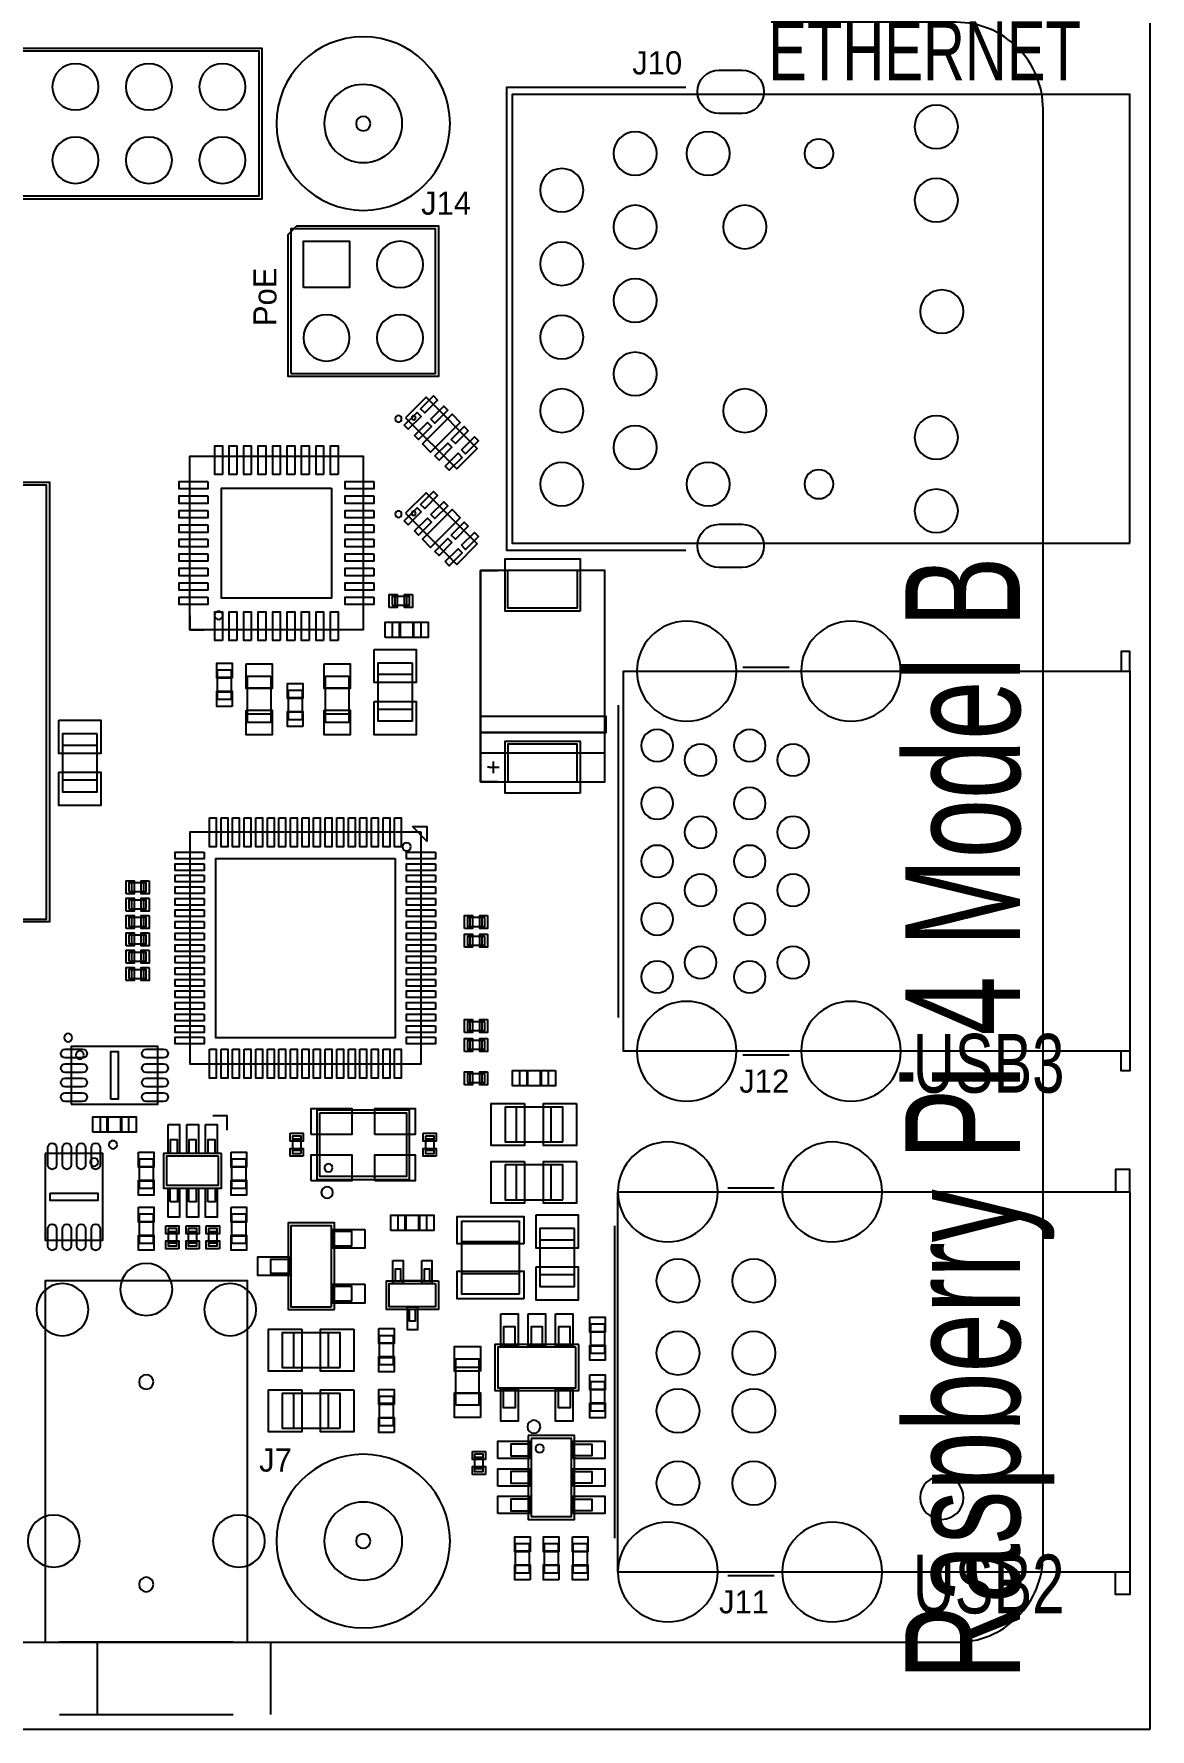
# Model space of a CAD drawing. Extents: x 0 to 180, y 0 to 220.
# Drawn here: x 141.4 to 180, y 0 to 58.6 of the extents above; entities that cross this region are included whole.
import ezdxf

# ---------------------------------------------------------------- set-up
doc = ezdxf.new("R2010")
doc.units = 0
doc.layers.add('PNPTOOLNIKO', color=7, linetype='CONTINUOUS')

msp = doc.modelspace()

# ---------------------------------------------------------------- linework, layer by layer
at = {"layer": 'PNPTOOLNIKO'}
for points in [[(180, 0), (180, 220), (0, 220), (0, 0)], [(150.73, 49.83), (150.73, 51.43), (152.33, 51.43), (152.33, 49.83)], [(154.782, 45.638), (155.228, 46.083), (155.369, 45.942), (154.924, 45.496)], [(155.136, 45.284), (155.581, 45.73), (155.723, 45.588), (155.277, 45.143)], [(154.217, 45.072), (154.662, 45.518), (154.804, 45.376), (154.358, 44.931)], [(154.57, 44.719), (155.016, 45.164), (155.157, 45.023), (154.712, 44.577)], [(154.846, 44.429), (155.871, 45.454), (156.154, 45.171), (155.129, 44.146)], [(155.843, 44.577), (156.288, 45.023), (156.43, 44.881), (155.984, 44.436)], [(156.196, 44.224), (156.642, 44.669), (156.783, 44.528), (156.338, 44.082)], [(147.93, 43.375), (147.67, 43.375), (147.67, 44.365), (147.93, 44.365)], [(148.43, 43.375), (148.17, 43.375), (148.17, 44.365), (148.43, 44.365)], [(148.93, 43.375), (148.67, 43.375), (148.67, 44.365), (148.93, 44.365)], [(149.43, 43.375), (149.17, 43.375), (149.17, 44.365), (149.43, 44.365)], [(149.93, 43.375), (149.67, 43.375), (149.67, 44.365), (149.93, 44.365)], [(150.43, 43.375), (150.17, 43.375), (150.17, 44.365), (150.43, 44.365)], [(150.93, 43.375), (150.67, 43.375), (150.67, 44.365), (150.93, 44.365)], [(151.43, 43.375), (151.17, 43.375), (151.17, 44.365), (151.43, 44.365)], [(151.93, 43.375), (151.67, 43.375), (151.67, 44.365), (151.93, 44.365)], [(155.277, 44.012), (155.723, 44.457), (155.864, 44.316), (155.419, 43.87)], [(155.631, 43.658), (156.076, 44.104), (156.218, 43.962), (155.772, 43.517)], [(147.425, 43.13), (147.425, 42.87), (146.435, 42.87), (146.435, 43.13)], [(151.7, 42.9), (151.7, 39.1), (147.9, 39.1), (147.9, 42.9)], [(153.165, 43.13), (153.165, 42.87), (152.175, 42.87), (152.175, 43.13)], [(154.782, 42.338), (155.228, 42.783), (155.369, 42.642), (154.924, 42.196)], [(147.425, 42.63), (147.425, 42.37), (146.435, 42.37), (146.435, 42.63)], [(153.165, 42.63), (153.165, 42.37), (152.175, 42.37), (152.175, 42.63)], [(154.217, 41.772), (154.662, 42.218), (154.804, 42.076), (154.358, 41.631)], [(155.136, 41.984), (155.581, 42.43), (155.723, 42.288), (155.277, 41.843)], [(147.425, 42.13), (147.425, 41.87), (146.435, 41.87), (146.435, 42.13)], [(147.425, 41.63), (147.425, 41.37), (146.435, 41.37), (146.435, 41.63)], [(153.165, 42.13), (153.165, 41.87), (152.175, 41.87), (152.175, 42.13)], [(153.165, 41.63), (153.165, 41.37), (152.175, 41.37), (152.175, 41.63)], [(154.57, 41.419), (155.016, 41.864), (155.157, 41.723), (154.712, 41.277)], [(154.846, 41.129), (155.871, 42.154), (156.154, 41.871), (155.129, 40.846)], [(155.843, 41.277), (156.288, 41.723), (156.43, 41.581), (155.984, 41.136)], [(147.425, 41.13), (147.425, 40.87), (146.435, 40.87), (146.435, 41.13)], [(153.165, 41.13), (153.165, 40.87), (152.175, 40.87), (152.175, 41.13)], [(155.277, 40.712), (155.723, 41.157), (155.864, 41.016), (155.419, 40.57)], [(156.196, 40.924), (156.642, 41.369), (156.783, 41.228), (156.338, 40.782)], [(147.425, 40.63), (147.425, 40.37), (146.435, 40.37), (146.435, 40.63)], [(153.165, 40.63), (153.165, 40.37), (152.175, 40.37), (152.175, 40.63)], [(155.631, 40.358), (156.076, 40.804), (156.218, 40.662), (155.772, 40.217)], [(160.3, 38.65), (157.7, 38.65), (157.7, 40.45), (160.3, 40.45)], [(147.425, 40.13), (147.425, 39.87), (146.435, 39.87), (146.435, 40.13)], [(153.165, 40.13), (153.165, 39.87), (152.175, 39.87), (152.175, 40.13)], [(147.425, 39.63), (147.425, 39.37), (146.435, 39.37), (146.435, 39.63)], [(153.165, 39.63), (153.165, 39.37), (152.175, 39.37), (152.175, 39.63)], [(147.425, 39.13), (147.425, 38.87), (146.435, 38.87), (146.435, 39.13)], [(153.165, 39.13), (153.165, 38.87), (152.175, 38.87), (152.175, 39.13)], [(153.7, 38.775), (153.7, 39.225), (153.975, 39.225), (153.975, 38.775)], [(154.5, 39.225), (154.5, 38.775), (154.225, 38.775), (154.225, 39.225)], [(147.93, 37.635), (147.67, 37.635), (147.67, 38.625), (147.93, 38.625)], [(148.43, 37.635), (148.17, 37.635), (148.17, 38.625), (148.43, 38.625)], [(148.93, 37.635), (148.67, 37.635), (148.67, 38.625), (148.93, 38.625)], [(149.43, 37.635), (149.17, 37.635), (149.17, 38.625), (149.43, 38.625)], [(149.93, 37.635), (149.67, 37.635), (149.67, 38.625), (149.93, 38.625)], [(150.43, 37.635), (150.17, 37.635), (150.17, 38.625), (150.43, 38.625)], [(150.93, 37.635), (150.67, 37.635), (150.67, 38.625), (150.93, 38.625)], [(151.43, 37.635), (151.17, 37.635), (151.17, 38.625), (151.43, 38.625)], [(151.93, 37.635), (151.67, 37.635), (151.67, 38.625), (151.93, 38.625)], [(153.555, 37.735), (153.555, 38.265), (154.075, 38.265), (154.075, 37.735)], [(154.525, 37.735), (154.525, 38.265), (155.045, 38.265), (155.045, 37.735)], [(153.175, 37.325), (154.625, 37.325), (154.625, 36.175), (153.175, 36.175)], [(148.265, 36.325), (147.735, 36.325), (147.735, 36.845), (148.265, 36.845)], [(148.75, 36.825), (149.65, 36.825), (149.65, 35.975), (148.75, 35.975)], [(151.45, 36.825), (152.35, 36.825), (152.35, 35.975), (151.45, 35.975)], [(148.265, 35.355), (147.735, 35.355), (147.735, 35.875), (148.265, 35.875)], [(150.715, 35.625), (150.185, 35.625), (150.185, 36.145), (150.715, 36.145)], [(148.75, 35.225), (149.65, 35.225), (149.65, 34.375), (148.75, 34.375)], [(150.715, 34.655), (150.185, 34.655), (150.185, 35.175), (150.715, 35.175)], [(151.45, 35.225), (152.35, 35.225), (152.35, 34.375), (151.45, 34.375)], [(153.175, 35.525), (154.625, 35.525), (154.625, 34.375), (153.175, 34.375)], [(142.275, 34.875), (143.725, 34.875), (143.725, 33.725), (142.275, 33.725)], [(156.85, 34.45), (161.2, 34.45), (161.2, 35), (156.85, 35)], [(156.85, 33.75), (161.15, 33.75), (161.15, 34.45), (156.85, 34.45)], [(160.3, 32.35), (157.7, 32.35), (157.7, 34.15), (160.3, 34.15)], [(142.275, 33.075), (143.725, 33.075), (143.725, 31.925), (142.275, 31.925)], [(147.485, 31.5), (147.715, 31.5), (147.715, 30.5), (147.485, 30.5)], [(147.885, 31.5), (148.115, 31.5), (148.115, 30.5), (147.885, 30.5)], [(148.285, 31.5), (148.515, 31.5), (148.515, 30.5), (148.285, 30.5)], [(148.685, 31.5), (148.915, 31.5), (148.915, 30.5), (148.685, 30.5)], [(149.085, 31.5), (149.315, 31.5), (149.315, 30.5), (149.085, 30.5)], [(149.485, 31.5), (149.715, 31.5), (149.715, 30.5), (149.485, 30.5)], [(149.885, 31.5), (150.115, 31.5), (150.115, 30.5), (149.885, 30.5)], [(150.285, 31.5), (150.515, 31.5), (150.515, 30.5), (150.285, 30.5)], [(150.685, 31.5), (150.915, 31.5), (150.915, 30.5), (150.685, 30.5)], [(151.085, 31.5), (151.315, 31.5), (151.315, 30.5), (151.085, 30.5)], [(151.485, 31.5), (151.715, 31.5), (151.715, 30.5), (151.485, 30.5)], [(151.885, 31.5), (152.115, 31.5), (152.115, 30.5), (151.885, 30.5)], [(152.285, 31.5), (152.515, 31.5), (152.515, 30.5), (152.285, 30.5)], [(152.685, 31.5), (152.915, 31.5), (152.915, 30.5), (152.685, 30.5)], [(153.085, 31.5), (153.315, 31.5), (153.315, 30.5), (153.085, 30.5)], [(153.485, 31.5), (153.715, 31.5), (153.715, 30.5), (153.485, 30.5)], [(153.885, 31.5), (154.115, 31.5), (154.115, 30.5), (153.885, 30.5)], [(147.3, 30.315), (147.3, 30.085), (146.3, 30.085), (146.3, 30.315)], [(147.3, 29.915), (147.3, 29.685), (146.3, 29.685), (146.3, 29.915)], [(153.9, 30.1), (153.9, 23.9), (147.7, 23.9), (147.7, 30.1)], [(155.3, 30.315), (155.3, 30.085), (154.3, 30.085), (154.3, 30.315)], [(155.3, 29.915), (155.3, 29.685), (154.3, 29.685), (154.3, 29.915)], [(144.6, 28.875), (144.6, 29.325), (144.875, 29.325), (144.875, 28.875)], [(145.4, 29.325), (145.4, 28.875), (145.125, 28.875), (145.125, 29.325)], [(147.3, 29.515), (147.3, 29.285), (146.3, 29.285), (146.3, 29.515)], [(155.3, 29.515), (155.3, 29.285), (154.3, 29.285), (154.3, 29.515)], [(144.6, 28.275), (144.6, 28.725), (144.875, 28.725), (144.875, 28.275)], [(145.4, 28.725), (145.4, 28.275), (145.125, 28.275), (145.125, 28.725)], [(147.3, 29.115), (147.3, 28.885), (146.3, 28.885), (146.3, 29.115)], [(147.3, 28.715), (147.3, 28.485), (146.3, 28.485), (146.3, 28.715)], [(155.3, 29.115), (155.3, 28.885), (154.3, 28.885), (154.3, 29.115)], [(155.3, 28.715), (155.3, 28.485), (154.3, 28.485), (154.3, 28.715)], [(147.3, 28.315), (147.3, 28.085), (146.3, 28.085), (146.3, 28.315)], [(155.3, 28.315), (155.3, 28.085), (154.3, 28.085), (154.3, 28.315)], [(144.6, 27.675), (144.6, 28.125), (144.875, 28.125), (144.875, 27.675)], [(145.4, 28.125), (145.4, 27.675), (145.125, 27.675), (145.125, 28.125)], [(147.3, 27.915), (147.3, 27.685), (146.3, 27.685), (146.3, 27.915)], [(155.3, 27.915), (155.3, 27.685), (154.3, 27.685), (154.3, 27.915)], [(156.3, 27.675), (156.3, 28.125), (156.575, 28.125), (156.575, 27.675)], [(157.1, 28.125), (157.1, 27.675), (156.825, 27.675), (156.825, 28.125)], [(144.6, 27.075), (144.6, 27.525), (144.875, 27.525), (144.875, 27.075)], [(145.4, 27.525), (145.4, 27.075), (145.125, 27.075), (145.125, 27.525)], [(147.3, 27.515), (147.3, 27.285), (146.3, 27.285), (146.3, 27.515)], [(147.3, 27.115), (147.3, 26.885), (146.3, 26.885), (146.3, 27.115)], [(155.3, 27.515), (155.3, 27.285), (154.3, 27.285), (154.3, 27.515)], [(155.3, 27.115), (155.3, 26.885), (154.3, 26.885), (154.3, 27.115)], [(156.3, 27.025), (156.3, 27.475), (156.575, 27.475), (156.575, 27.025)], [(157.1, 27.475), (157.1, 27.025), (156.825, 27.025), (156.825, 27.475)], [(144.6, 26.475), (144.6, 26.925), (144.875, 26.925), (144.875, 26.475)], [(145.4, 26.925), (145.4, 26.475), (145.125, 26.475), (145.125, 26.925)], [(147.3, 26.715), (147.3, 26.485), (146.3, 26.485), (146.3, 26.715)], [(155.3, 26.715), (155.3, 26.485), (154.3, 26.485), (154.3, 26.715)], [(144.6, 25.875), (144.6, 26.325), (144.875, 26.325), (144.875, 25.875)], [(145.4, 26.325), (145.4, 25.875), (145.125, 25.875), (145.125, 26.325)], [(147.3, 26.315), (147.3, 26.085), (146.3, 26.085), (146.3, 26.315)], [(147.3, 25.915), (147.3, 25.685), (146.3, 25.685), (146.3, 25.915)], [(155.3, 26.315), (155.3, 26.085), (154.3, 26.085), (154.3, 26.315)], [(155.3, 25.915), (155.3, 25.685), (154.3, 25.685), (154.3, 25.915)], [(147.3, 25.515), (147.3, 25.285), (146.3, 25.285), (146.3, 25.515)], [(155.3, 25.515), (155.3, 25.285), (154.3, 25.285), (154.3, 25.515)], [(147.3, 25.115), (147.3, 24.885), (146.3, 24.885), (146.3, 25.115)], [(147.3, 24.715), (147.3, 24.485), (146.3, 24.485), (146.3, 24.715)], [(155.3, 25.115), (155.3, 24.885), (154.3, 24.885), (154.3, 25.115)], [(155.3, 24.715), (155.3, 24.485), (154.3, 24.485), (154.3, 24.715)], [(147.3, 24.315), (147.3, 24.085), (146.3, 24.085), (146.3, 24.315)], [(155.3, 24.315), (155.3, 24.085), (154.3, 24.085), (154.3, 24.315)], [(156.3, 24.075), (156.3, 24.525), (156.575, 24.525), (156.575, 24.075)], [(157.1, 24.525), (157.1, 24.075), (156.825, 24.075), (156.825, 24.525)], [(147.3, 23.915), (147.3, 23.685), (146.3, 23.685), (146.3, 23.915)], [(147.485, 23.5), (147.715, 23.5), (147.715, 22.5), (147.485, 22.5)], [(147.885, 23.5), (148.115, 23.5), (148.115, 22.5), (147.885, 22.5)], [(148.285, 23.5), (148.515, 23.5), (148.515, 22.5), (148.285, 22.5)], [(148.685, 23.5), (148.915, 23.5), (148.915, 22.5), (148.685, 22.5)], [(149.085, 23.5), (149.315, 23.5), (149.315, 22.5), (149.085, 22.5)], [(149.485, 23.5), (149.715, 23.5), (149.715, 22.5), (149.485, 22.5)], [(149.885, 23.5), (150.115, 23.5), (150.115, 22.5), (149.885, 22.5)], [(150.285, 23.5), (150.515, 23.5), (150.515, 22.5), (150.285, 22.5)], [(150.685, 23.5), (150.915, 23.5), (150.915, 22.5), (150.685, 22.5)], [(151.085, 23.5), (151.315, 23.5), (151.315, 22.5), (151.085, 22.5)], [(151.485, 23.5), (151.715, 23.5), (151.715, 22.5), (151.485, 22.5)], [(151.885, 23.5), (152.115, 23.5), (152.115, 22.5), (151.885, 22.5)], [(152.285, 23.5), (152.515, 23.5), (152.515, 22.5), (152.285, 22.5)], [(152.685, 23.5), (152.915, 23.5), (152.915, 22.5), (152.685, 22.5)], [(153.085, 23.5), (153.315, 23.5), (153.315, 22.5), (153.085, 22.5)], [(153.485, 23.5), (153.715, 23.5), (153.715, 22.5), (153.485, 22.5)], [(153.885, 23.5), (154.115, 23.5), (154.115, 22.5), (153.885, 22.5)], [(155.3, 23.915), (155.3, 23.685), (154.3, 23.685), (154.3, 23.915)], [(156.3, 23.425), (156.3, 23.875), (156.575, 23.875), (156.575, 23.425)], [(157.1, 23.875), (157.1, 23.425), (156.825, 23.425), (156.825, 23.875)], [(144.075, 21.775), (144.075, 23.425), (144.325, 23.425), (144.325, 21.775)], [(156.3, 22.275), (156.3, 22.725), (156.575, 22.725), (156.575, 22.275)], [(157.1, 22.725), (157.1, 22.275), (156.825, 22.275), (156.825, 22.725)], [(158.475, 22.765), (158.475, 22.235), (157.955, 22.235), (157.955, 22.765)], [(159.445, 22.765), (159.445, 22.235), (158.925, 22.235), (158.925, 22.765)], [(143.455, 20.635), (143.455, 21.165), (143.975, 21.165), (143.975, 20.635)], [(144.425, 20.635), (144.425, 21.165), (144.945, 21.165), (144.945, 20.635)], [(151, 20.55), (151, 21.45), (152.4, 21.45), (152.4, 20.55)], [(153.2, 20.55), (153.2, 21.45), (154.6, 21.45), (154.6, 20.55)], [(158.375, 21.625), (158.375, 20.175), (157.225, 20.175), (157.225, 21.625)], [(160.175, 21.625), (160.175, 20.175), (159.025, 20.175), (159.025, 21.625)], [(146.05, 20.9), (146.45, 20.9), (146.45, 19.9), (146.05, 19.9)], [(146.7, 20.9), (147.1, 20.9), (147.1, 19.9), (146.7, 19.9)], [(147.35, 20.9), (147.75, 20.9), (147.75, 19.9), (147.35, 19.9)], [(150.275, 20.6), (150.725, 20.6), (150.725, 20.325), (150.275, 20.325)], [(154.875, 20.6), (155.325, 20.6), (155.325, 20.325), (154.875, 20.325)], [(145.035, 19.945), (145.565, 19.945), (145.565, 19.425), (145.035, 19.425)], [(148.235, 19.945), (148.765, 19.945), (148.765, 19.425), (148.235, 19.425)], [(150.725, 19.8), (150.275, 19.8), (150.275, 20.075), (150.725, 20.075)], [(155.325, 19.8), (154.875, 19.8), (154.875, 20.075), (155.325, 20.075)], [(151, 18.95), (151, 19.85), (152.4, 19.85), (152.4, 18.95)], [(153.2, 18.95), (153.2, 19.85), (154.6, 19.85), (154.6, 18.95)], [(158.375, 19.625), (158.375, 18.175), (157.225, 18.175), (157.225, 19.625)], [(160.175, 19.625), (160.175, 18.175), (159.025, 18.175), (159.025, 19.625)], [(145.035, 18.975), (145.565, 18.975), (145.565, 18.455), (145.035, 18.455)], [(148.235, 18.975), (148.765, 18.975), (148.765, 18.455), (148.235, 18.455)], [(141.975, 18.525), (143.625, 18.525), (143.625, 18.275), (141.975, 18.275)], [(146.05, 18.7), (146.45, 18.7), (146.45, 17.7), (146.05, 17.7)], [(146.7, 18.7), (147.1, 18.7), (147.1, 17.7), (146.7, 17.7)], [(147.35, 18.7), (147.75, 18.7), (147.75, 17.7), (147.35, 17.7)], [(145.035, 18.045), (145.565, 18.045), (145.565, 17.525), (145.035, 17.525)], [(148.235, 18.045), (148.765, 18.045), (148.765, 17.525), (148.235, 17.525)], [(153.755, 17.235), (153.755, 17.765), (154.275, 17.765), (154.275, 17.235)], [(154.725, 17.235), (154.725, 17.765), (155.245, 17.765), (155.245, 17.235)], [(158.35, 16.775), (156.05, 16.775), (156.05, 17.725), (158.35, 17.725)], [(158.775, 17.775), (160.225, 17.775), (160.225, 16.625), (158.775, 16.625)], [(145.035, 17.075), (145.565, 17.075), (145.565, 16.555), (145.035, 16.555)], [(145.975, 17.4), (146.425, 17.4), (146.425, 17.125), (145.975, 17.125)], [(146.675, 17.4), (147.125, 17.4), (147.125, 17.125), (146.675, 17.125)], [(147.375, 17.4), (147.825, 17.4), (147.825, 17.125), (147.375, 17.125)], [(148.235, 17.075), (148.765, 17.075), (148.765, 16.555), (148.235, 16.555)], [(152.85, 17.275), (152.85, 16.625), (151.75, 16.625), (151.75, 17.275)], [(146.425, 16.6), (145.975, 16.6), (145.975, 16.875), (146.425, 16.875)], [(147.125, 16.6), (146.675, 16.6), (146.675, 16.875), (147.125, 16.875)], [(147.825, 16.6), (147.375, 16.6), (147.375, 16.875), (147.825, 16.875)], [(150.25, 16.325), (150.25, 15.675), (149.15, 15.675), (149.15, 16.325)], [(153.825, 16.2), (154.175, 16.2), (154.175, 15.4), (153.825, 15.4)], [(154.825, 16.2), (155.175, 16.2), (155.175, 15.4), (154.825, 15.4)], [(158.35, 14.875), (156.05, 14.875), (156.05, 15.825), (158.35, 15.825)], [(158.775, 15.975), (160.225, 15.975), (160.225, 14.825), (158.775, 14.825)], [(152.85, 15.375), (152.85, 14.725), (151.75, 14.725), (151.75, 15.375)], [(154.325, 14.6), (154.675, 14.6), (154.675, 13.8), (154.325, 13.8)], [(157.55, 14.35), (158.15, 14.35), (158.15, 13.25), (157.55, 13.25)], [(158.5, 14.35), (159.1, 14.35), (159.1, 13.25), (158.5, 13.25)], [(159.45, 14.35), (160.05, 14.35), (160.05, 13.25), (159.45, 13.25)], [(160.635, 14.245), (161.165, 14.245), (161.165, 13.725), (160.635, 13.725)], [(150.675, 13.825), (150.675, 12.375), (149.525, 12.375), (149.525, 13.825)], [(152.475, 13.825), (152.475, 12.375), (151.325, 12.375), (151.325, 13.825)], [(153.335, 13.845), (153.865, 13.845), (153.865, 13.325), (153.335, 13.325)], [(156.85, 12.375), (155.95, 12.375), (155.95, 13.225), (156.85, 13.225)], [(160.635, 13.275), (161.165, 13.275), (161.165, 12.755), (160.635, 12.755)], [(153.335, 12.875), (153.865, 12.875), (153.865, 12.355), (153.335, 12.355)], [(150.675, 11.725), (150.675, 10.275), (149.525, 10.275), (149.525, 11.725)], [(152.475, 11.725), (152.475, 10.275), (151.325, 10.275), (151.325, 11.725)], [(153.865, 11.225), (153.335, 11.225), (153.335, 11.745), (153.865, 11.745)], [(157.55, 11.75), (158.15, 11.75), (158.15, 10.65), (157.55, 10.65)], [(159.45, 11.75), (160.05, 11.75), (160.05, 10.65), (159.45, 10.65)], [(160.635, 12.245), (161.165, 12.245), (161.165, 11.725), (160.635, 11.725)], [(156.85, 10.775), (155.95, 10.775), (155.95, 11.625), (156.85, 11.625)], [(160.635, 11.275), (161.165, 11.275), (161.165, 10.755), (160.635, 10.755)], [(153.865, 10.255), (153.335, 10.255), (153.335, 10.775), (153.865, 10.775)], [(156.575, 9.6), (157.025, 9.6), (157.025, 9.325), (156.575, 9.325)], [(157.45, 9.35), (157.45, 9.95), (158.55, 9.95), (158.55, 9.35)], [(160.05, 9.35), (160.05, 9.95), (161.15, 9.95), (161.15, 9.35)], [(157.025, 8.8), (156.575, 8.8), (156.575, 9.075), (157.025, 9.075)], [(157.45, 8.4), (157.45, 9), (158.55, 9), (158.55, 8.4)], [(160.05, 8.4), (160.05, 9), (161.15, 9), (161.15, 8.4)], [(157.45, 7.45), (157.45, 8.05), (158.55, 8.05), (158.55, 7.45)], [(160.05, 7.45), (160.05, 8.05), (161.15, 8.05), (161.15, 7.45)], [(158.565, 6.125), (158.035, 6.125), (158.035, 6.645), (158.565, 6.645)], [(159.565, 6.125), (159.035, 6.125), (159.035, 6.645), (159.565, 6.645)], [(160.035, 6.645), (160.565, 6.645), (160.565, 6.125), (160.035, 6.125)], [(158.565, 5.155), (158.035, 5.155), (158.035, 5.675), (158.565, 5.675)], [(159.565, 5.155), (159.035, 5.155), (159.035, 5.675), (159.565, 5.675)], [(160.035, 5.675), (160.565, 5.675), (160.565, 5.155), (160.035, 5.155)]]:
    msp.add_lwpolyline(points, close=True, dxfattribs=at)
for points in [[(94.3, 3), (173.3, 3, 0.414214), (176.3, 6), (176.3, 56, 0.414214), (173.3, 59), (94.3, 59, 0.414214), (91.3, 56), (91.3, 6, 0.414214)], [(165.9, 55.85), (165.1, 55.85, -1), (165.1, 57.35), (165.9, 57.35, -1)], [(154.127, 45.295, 1), (153.903, 45.295, 1)], [(154.616, 45.33, 1), (154.475, 45.33, 1)], [(154.127, 41.995, 1), (153.903, 41.995, 1)], [(154.616, 42.03, 1), (154.475, 42.03, 1)], [(165.9, 40.15), (165.1, 40.15, -1), (165.1, 41.65), (165.9, 41.65, -1)], [(147.941, 38.5, 1), (147.659, 38.5, 1)], [(154.441, 30.5, 1), (154.159, 30.5, 1)], [(142.741, 23.9, 1), (142.459, 23.9, 1)], [(143.1, 23.2), (142.5, 23.2, -1), (142.5, 23.5), (143.1, 23.5, -1)], [(145.9, 23.2), (145.3, 23.2, -1), (145.3, 23.5), (145.9, 23.5, -1)], [(143.1, 22.7), (142.5, 22.7, -1), (142.5, 23), (143.1, 23, -1)], [(145.9, 22.7), (145.3, 22.7, -1), (145.3, 23), (145.9, 23, -1)], [(143.1, 22.2), (142.5, 22.2, -1), (142.5, 22.5), (143.1, 22.5, -1)], [(145.9, 22.2), (145.3, 22.2, -1), (145.3, 22.5), (145.9, 22.5, -1)], [(143.1, 21.7), (142.5, 21.7, -1), (142.5, 22), (143.1, 22, -1)], [(145.9, 21.7), (145.3, 21.7, -1), (145.3, 22), (145.9, 22, -1)], [(141.9, 19.5), (141.9, 20.1, -1), (142.2, 20.1), (142.2, 19.5, -1)], [(142.4, 19.5), (142.4, 20.1, -1), (142.7, 20.1), (142.7, 19.5, -1)], [(142.9, 19.5), (142.9, 20.1, -1), (143.2, 20.1), (143.2, 19.5, -1)], [(143.4, 19.5), (143.4, 20.1, -1), (143.7, 20.1), (143.7, 19.5, -1)], [(144.291, 20.2, 1), (144.009, 20.2, 1)], [(151.741, 19.4, 1), (151.459, 19.4, 1)], [(151.75, 18.55, 1), (151.35, 18.55, 1)], [(141.9, 16.7), (141.9, 17.3, -1), (142.2, 17.3), (142.2, 16.7, -1)], [(142.4, 16.7), (142.4, 17.3, -1), (142.7, 17.3), (142.7, 16.7, -1)], [(142.9, 16.7), (142.9, 17.3, -1), (143.2, 17.3), (143.2, 16.7, -1)], [(143.4, 16.7), (143.4, 17.3, -1), (143.7, 17.3), (143.7, 16.7, -1)], [(158.924, 10.45, 1), (158.476, 10.45, 1)], [(159.041, 9.7, 1), (158.759, 9.7, 1)]]:
    msp.add_lwpolyline(points, format="xyb", close=True, dxfattribs=at)
for points in [[(98.3, 58.1), (98.3, 53.4), (98.8, 52.9), (149.3, 52.9), (149.3, 58.1), (98.3, 58.1)], [(98.4, 53), (149.2, 53), (149.2, 58), (98.4, 58), (98.4, 53)], [(163.95, 56.75), (157.75, 56.75), (157.75, 40.75), (163.95, 40.75)], [(179.3, 40.995), (179.3, 56.505), (157.95, 56.505), (157.95, 40.995), (179.3, 40.995)], [(150.2, 51.66), (150.5, 51.96), (155.4, 51.96), (155.4, 46.76), (150.2, 46.76), (150.2, 51.66)], [(150.3, 46.86), (155.3, 46.86), (155.3, 51.86), (150.3, 51.86), (150.3, 46.86)], [(154.263, 45.33), (156.03, 43.563), (156.737, 44.27), (154.97, 46.037), (154.263, 45.33)], [(146.8, 38), (146.8, 44), (152.8, 44), (152.8, 38), (146.8, 38)], [(130.25, 43.1), (141.95, 43.1), (141.95, 27.9), (130.25, 27.9), (130.25, 43.1)], [(130.35, 28), (141.85, 28), (141.85, 43), (130.35, 43), (130.35, 28)], [(154.263, 42.03), (156.03, 40.263), (156.737, 40.97), (154.97, 42.737), (154.263, 42.03)], [(161.15, 32.75), (161.15, 40.05), (156.85, 40.05), (156.85, 32.75), (161.15, 32.75)], [(157.45, 32.75), (156.85, 32.75), (156.85, 40.05), (157.45, 40.05)], [(160.2, 40.05), (160.2, 38.75), (157.8, 38.75), (157.8, 40.05)], [(160.55, 32.75), (161.15, 32.75), (161.15, 40.05), (160.55, 40.05)], [(153.8, 38.85), (154.4, 38.85), (154.4, 39.15), (153.8, 39.15), (153.8, 38.85)], [(153.9, 38.85), (153.9, 39.15)], [(154.3, 39.15), (154.3, 38.85)], [(146.8, 38.5), (146.8, 38), (147.3, 38)], [(153.8, 38.25), (153.8, 37.75), (154.8, 37.75), (154.8, 38.25), (153.8, 38.25)], [(154.05, 37.75), (154.05, 38.25)], [(154.55, 37.75), (154.55, 38.25)], [(179.3, 36.57), (179.3, 23.43), (161.8, 23.43), (161.8, 36.57), (179.3, 36.57), (179.3, 37.25), (179, 37.25), (179, 36.57)], [(147.75, 35.6), (148.25, 35.6), (148.25, 36.6), (147.75, 36.6), (147.75, 35.6)], [(148.25, 36.35), (147.75, 36.35)], [(149.6, 36.4), (149.6, 34.8), (148.8, 34.8), (148.8, 36.4), (149.6, 36.4)], [(152.3, 36.4), (152.3, 34.8), (151.5, 34.8), (151.5, 36.4), (152.3, 36.4)], [(154.5, 36.85), (153.3, 36.85), (153.3, 34.85), (154.5, 34.85), (154.5, 36.85)], [(154.5, 36.45), (153.3, 36.45)], [(167.52, 36.7), (165.92, 36.7)], [(148.25, 35.85), (147.75, 35.85)], [(148.8, 36), (149.6, 36)], [(150.2, 34.9), (150.7, 34.9), (150.7, 35.9), (150.2, 35.9), (150.2, 34.9)], [(151.5, 36), (152.3, 36)], [(150.7, 35.65), (150.2, 35.65)], [(154.5, 35.25), (153.3, 35.25)], [(161.62, 24.6), (161.62, 35.4)], [(148.8, 35.1), (149.6, 35.1)], [(150.7, 35.15), (150.2, 35.15)], [(151.5, 35.1), (152.3, 35.1)], [(143.6, 34.4), (142.4, 34.4), (142.4, 32.4), (143.6, 32.4), (143.6, 34.4)], [(143.6, 34), (142.4, 34)], [(160.2, 32.75), (160.2, 34.05), (157.8, 34.05), (157.8, 32.75)], [(157.3, 33.05), (157.3, 33.45)], [(157.15, 33.25), (157.1, 33.25)], [(157.15, 33.25), (157.5, 33.25)], [(143.6, 32.8), (142.4, 32.8)], [(154.5, 31.2), (155, 31.2), (155, 30.7), (154.5, 31.2)], [(154.8, 31), (146.8, 31), (146.8, 23), (154.8, 23), (154.8, 31)], [(144.7, 28.95), (145.3, 28.95), (145.3, 29.25), (144.7, 29.25), (144.7, 28.95)], [(144.8, 28.95), (144.8, 29.25)], [(145.2, 29.25), (145.2, 28.95)], [(144.7, 28.35), (145.3, 28.35), (145.3, 28.65), (144.7, 28.65), (144.7, 28.35)], [(144.8, 28.35), (144.8, 28.65)], [(145.2, 28.65), (145.2, 28.35)], [(144.7, 27.75), (145.3, 27.75), (145.3, 28.05), (144.7, 28.05), (144.7, 27.75)], [(144.8, 27.75), (144.8, 28.05)], [(145.2, 28.05), (145.2, 27.75)], [(157, 28.05), (156.4, 28.05), (156.4, 27.75), (157, 27.75), (157, 28.05)], [(156.5, 27.75), (156.5, 28.05)], [(156.9, 28.05), (156.9, 27.75)], [(144.7, 27.15), (145.3, 27.15), (145.3, 27.45), (144.7, 27.45), (144.7, 27.15)], [(144.8, 27.15), (144.8, 27.45)], [(145.2, 27.45), (145.2, 27.15)], [(157, 27.4), (156.4, 27.4), (156.4, 27.1), (157, 27.1), (157, 27.4)], [(156.5, 27.1), (156.5, 27.4)], [(156.9, 27.4), (156.9, 27.1)], [(144.7, 26.55), (145.3, 26.55), (145.3, 26.85), (144.7, 26.85), (144.7, 26.55)], [(144.8, 26.55), (144.8, 26.85)], [(145.2, 26.85), (145.2, 26.55)], [(144.7, 25.95), (145.3, 25.95), (145.3, 26.25), (144.7, 26.25), (144.7, 25.95)], [(144.8, 25.95), (144.8, 26.25)], [(145.2, 26.25), (145.2, 25.95)], [(157, 24.45), (156.4, 24.45), (156.4, 24.15), (157, 24.15), (157, 24.45)], [(156.5, 24.15), (156.5, 24.45)], [(156.9, 24.45), (156.9, 24.15)], [(142.7, 21.6), (145.7, 21.6), (145.7, 23.6), (142.7, 23.6), (142.7, 21.6)], [(157, 23.8), (156.4, 23.8), (156.4, 23.5), (157, 23.5), (157, 23.8)], [(156.5, 23.5), (156.5, 23.8)], [(156.9, 23.8), (156.9, 23.5)], [(167.52, 23.3), (165.92, 23.3)], [(179.3, 23.43), (179.3, 22.75), (179, 22.75), (179, 23.43)], [(156.4, 22.35), (157, 22.35), (157, 22.65), (156.4, 22.65), (156.4, 22.35)], [(156.5, 22.35), (156.5, 22.65)], [(156.9, 22.65), (156.9, 22.35)], [(159.2, 22.25), (159.2, 22.75), (158.2, 22.75), (158.2, 22.25), (159.2, 22.25)], [(158.45, 22.75), (158.45, 22.25)], [(158.95, 22.75), (158.95, 22.25)], [(143.7, 21.15), (143.7, 20.65), (144.7, 20.65), (144.7, 21.15), (143.7, 21.15)], [(143.95, 20.65), (143.95, 21.15)], [(144.45, 20.65), (144.45, 21.15)], [(148.1, 20.7), (148.1, 21.2), (147.6, 21.2)], [(151.2, 21.4), (151.2, 19), (154.4, 19), (154.4, 21.4), (151.2, 21.4), (151.2, 21.3)], [(151.3, 21.3), (154.3, 21.3), (154.3, 19.1), (151.3, 19.1), (151.3, 21.3)], [(159.7, 20.3), (159.7, 21.5), (157.7, 21.5), (157.7, 20.3), (159.7, 20.3)], [(158.1, 20.3), (158.1, 21.5)], [(159.3, 20.3), (159.3, 21.5)], [(146.375, 19.9), (146.375, 20.375), (146.125, 20.375), (146.125, 19.9)], [(147.025, 19.9), (147.025, 20.375), (146.775, 20.375), (146.775, 19.9)], [(147.675, 19.9), (147.675, 20.375), (147.425, 20.375), (147.425, 19.9)], [(150.65, 19.9), (150.65, 20.5), (150.35, 20.5), (150.35, 19.9), (150.65, 19.9)], [(150.35, 20.4), (150.65, 20.4)], [(150.65, 20), (150.35, 20)], [(154.95, 20.5), (154.95, 19.9), (155.25, 19.9), (155.25, 20.5), (154.95, 20.5)], [(154.95, 20.4), (155.25, 20.4)], [(155.25, 20), (154.95, 20)], [(141.8, 19.9), (141.8, 16.9), (143.8, 16.9), (143.8, 19.9), (141.8, 19.9)], [(145.55, 19.7), (145.05, 19.7), (145.05, 18.7), (145.55, 18.7), (145.55, 19.7)], [(145.05, 19.45), (145.55, 19.45)], [(147.9, 19.9), (145.9, 19.9), (145.9, 18.7), (147.9, 18.7), (147.9, 19.9)], [(147.8, 19.8), (146, 19.8), (146, 18.8), (147.8, 18.8), (147.8, 19.8)], [(148.75, 19.7), (148.25, 19.7), (148.25, 18.7), (148.75, 18.7), (148.75, 19.7)], [(148.25, 19.45), (148.75, 19.45)], [(159.7, 18.3), (159.7, 19.5), (157.7, 19.5), (157.7, 18.3), (159.7, 18.3)], [(158.1, 18.3), (158.1, 19.5)], [(159.3, 18.3), (159.3, 19.5)], [(179.3, 18.57), (179.3, 19.35), (178.8, 19.35), (178.8, 18.57)], [(145.05, 18.95), (145.55, 18.95)], [(148.25, 18.95), (148.75, 18.95)], [(146.375, 18.7), (146.375, 18.225), (146.125, 18.225)], [(146.125, 18.225), (146.125, 18.7)], [(147.025, 18.7), (147.025, 18.225), (146.775, 18.225)], [(146.775, 18.225), (146.775, 18.7)], [(147.425, 18.225), (147.425, 18.7)], [(147.675, 18.7), (147.675, 18.225), (147.425, 18.225)], [(179.3, 5.43), (161.6, 5.43), (161.6, 18.57), (179.3, 18.57), (179.3, 4.65), (178.8, 4.65), (178.8, 5.43)], [(167, 18.7), (165.4, 18.7)], [(145.55, 17.8), (145.05, 17.8), (145.05, 16.8), (145.55, 16.8), (145.55, 17.8)], [(148.75, 17.8), (148.25, 17.8), (148.25, 16.8), (148.75, 16.8), (148.75, 17.8)], [(154, 17.75), (154, 17.25), (155, 17.25), (155, 17.75), (154, 17.75)], [(154.25, 17.25), (154.25, 17.75)], [(154.75, 17.25), (154.75, 17.75)], [(145.05, 17.55), (145.55, 17.55)], [(145.05, 17.05), (145.55, 17.05)], [(146.05, 17.3), (146.05, 16.7), (146.35, 16.7), (146.35, 17.3), (146.05, 17.3)], [(146.05, 17.2), (146.35, 17.2)], [(146.75, 17.3), (146.75, 16.7), (147.05, 16.7), (147.05, 17.3), (146.75, 17.3)], [(146.75, 17.2), (147.05, 17.2)], [(147.45, 17.3), (147.45, 16.7), (147.75, 16.7), (147.75, 17.3), (147.45, 17.3)], [(147.45, 17.2), (147.75, 17.2)], [(148.25, 17.55), (148.75, 17.55)], [(148.25, 17.05), (148.75, 17.05)], [(151.8, 14.5), (151.8, 17.5), (150.2, 17.5), (150.2, 14.5), (151.8, 14.5)], [(151.7, 14.6), (151.7, 17.4), (150.3, 17.4), (150.3, 14.6), (151.7, 14.6)], [(151.8, 16.7), (152.4, 16.7), (152.4, 17.2), (151.8, 17.2)], [(158.2, 15.05), (158.2, 17.55), (156.2, 17.55), (156.2, 15.05), (158.2, 15.05)], [(160.1, 17.3), (158.9, 17.3), (158.9, 15.3), (160.1, 15.3), (160.1, 17.3)], [(161.5, 6.6), (161.5, 17.4)], [(146.35, 16.8), (146.05, 16.8)], [(147.05, 16.8), (146.75, 16.8)], [(147.75, 16.8), (147.45, 16.8)], [(156.2, 16.85), (158.2, 16.85)], [(160.1, 16.9), (158.9, 16.9)], [(150.2, 15.75), (149.6, 15.75), (149.6, 16.25), (150.2, 16.25)], [(155.1, 15.5), (155.1, 15.9), (154.9, 15.9), (154.9, 15.5), (154.1, 15.5), (154.1, 15.9), (153.9, 15.9), (153.9, 15.5)], [(141.8, 3), (148.8, 3), (148.8, 15.5), (141.8, 15.5), (141.8, 3)], [(151.8, 14.8), (152.4, 14.8), (152.4, 15.3), (151.8, 15.3)], [(155.4, 15.5), (155.4, 14.5), (153.6, 14.5), (153.6, 15.5), (155.4, 15.5)], [(155.3, 15.4), (155.3, 14.6), (153.7, 14.6), (153.7, 15.4), (155.3, 15.4)], [(156.2, 15.75), (158.2, 15.75)], [(160.1, 15.7), (158.9, 15.7)], [(154.6, 14.5), (154.6, 14.1), (154.4, 14.1), (154.4, 14.5)], [(152, 12.5), (152, 13.7), (150, 13.7), (150, 12.5), (152, 12.5)], [(150.4, 12.5), (150.4, 13.7)], [(151.6, 12.5), (151.6, 13.7)], [(153.85, 13.6), (153.35, 13.6), (153.35, 12.6), (153.85, 12.6), (153.85, 13.6)], [(158.05, 13.3), (158.05, 13.9), (157.65, 13.9), (157.65, 13.3)], [(159, 13.3), (159, 13.9), (158.6, 13.9), (158.6, 13.3)], [(159.95, 13.3), (159.95, 13.9), (159.55, 13.9), (159.55, 13.3)], [(161.15, 14), (160.65, 14), (160.65, 13), (161.15, 13), (161.15, 14)], [(160.65, 13.75), (161.15, 13.75)], [(153.35, 13.35), (153.85, 13.35)], [(160.25, 13.3), (157.35, 13.3), (157.35, 11.7), (160.25, 11.7), (160.25, 13.3)], [(160.15, 13.2), (157.45, 13.2), (157.45, 11.8), (160.15, 11.8), (160.15, 13.2)], [(160.65, 13.25), (161.15, 13.25)], [(153.35, 12.85), (153.85, 12.85)], [(156, 11.2), (156, 12.8), (156.8, 12.8), (156.8, 11.2), (156, 11.2)], [(156.8, 12.5), (156, 12.5)], [(161.15, 12), (160.65, 12), (160.65, 11), (161.15, 11), (161.15, 12)], [(160.65, 11.75), (161.15, 11.75)], [(152, 10.4), (152, 11.6), (150, 11.6), (150, 10.4), (152, 10.4)], [(150.4, 10.4), (150.4, 11.6)], [(151.6, 10.4), (151.6, 11.6)], [(153.35, 10.5), (153.85, 10.5), (153.85, 11.5), (153.35, 11.5), (153.35, 10.5)], [(153.85, 11.25), (153.35, 11.25)], [(156.8, 11.6), (156, 11.6)], [(158.05, 11.7), (158.05, 11.1), (157.65, 11.1), (157.65, 11.7)], [(159.95, 11.7), (159.95, 11.1), (159.55, 11.1), (159.55, 11.7)], [(160.65, 11.25), (161.15, 11.25)], [(153.85, 10.75), (153.35, 10.75)], [(158.5, 10.15), (158.5, 7.25), (160.1, 7.25), (160.1, 10.15), (158.5, 10.15)], [(158.6, 10.05), (158.6, 7.35), (160, 7.35), (160, 10.05), (158.6, 10.05)], [(156.65, 9.5), (156.65, 8.9), (156.95, 8.9), (156.95, 9.5), (156.65, 9.5)], [(156.65, 9.4), (156.95, 9.4)], [(158.5, 9.85), (157.9, 9.85), (157.9, 9.45), (158.5, 9.45)], [(160.1, 9.85), (160.7, 9.85), (160.7, 9.45), (160.1, 9.45)], [(156.95, 9), (156.65, 9)], [(158.5, 8.9), (157.9, 8.9), (157.9, 8.5), (158.5, 8.5)], [(160.1, 8.9), (160.7, 8.9), (160.7, 8.5), (160.1, 8.5)], [(158.5, 7.95), (157.9, 7.95), (157.9, 7.55), (158.5, 7.55)], [(160.1, 7.95), (160.7, 7.95), (160.7, 7.55), (160.1, 7.55)], [(158.05, 5.4), (158.55, 5.4), (158.55, 6.4), (158.05, 6.4), (158.05, 5.4)], [(158.55, 6.15), (158.05, 6.15)], [(159.05, 5.4), (159.55, 5.4), (159.55, 6.4), (159.05, 6.4), (159.05, 5.4)], [(159.55, 6.15), (159.05, 6.15)], [(160.55, 6.4), (160.05, 6.4), (160.05, 5.4), (160.55, 5.4), (160.55, 6.4)], [(160.05, 6.15), (160.55, 6.15)], [(158.55, 5.65), (158.05, 5.65)], [(159.55, 5.65), (159.05, 5.65)], [(160.05, 5.65), (160.55, 5.65)], [(167, 5.3), (165.4, 5.3)], [(148.3, 3), (142.3, 3)], [(143.6, 3), (143.6, 0.5)], [(149.6, 0.5), (149.6, 3)], [(142.3, 0.5), (148.3, 0.5)]]:
    msp.add_lwpolyline(points, dxfattribs=at)
for points in [[(155.8, 55.5, 1), (149.8, 55.5, 1), (155.8, 55.5)], [(143.65, 56.77, 1), (142.05, 56.77, 1), (143.65, 56.77)], [(146.19, 56.77, 1), (144.59, 56.77, 1), (146.19, 56.77)], [(148.73, 56.77, 1), (147.13, 56.77, 1), (148.73, 56.77)], [(154.15, 55.5, 1), (151.45, 55.5, 1), (154.15, 55.5)], [(153.05, 55.5, 1), (152.55, 55.5, 1), (153.05, 55.5)], [(173.36, 55.39, 1), (171.86, 55.39, 1), (173.36, 55.39)], [(162.95, 54.465, 1), (161.45, 54.465, 1), (162.95, 54.465)], [(165.47, 54.465, 1), (163.97, 54.465, 1), (165.47, 54.465)], [(143.65, 54.23, 1), (142.05, 54.23, 1), (143.65, 54.23)], [(146.19, 54.23, 1), (144.59, 54.23, 1), (146.19, 54.23)], [(148.73, 54.23, 1), (147.13, 54.23, 1), (148.73, 54.23)], [(169.05, 54.465, 1), (168.05, 54.465, 1), (169.05, 54.465)], [(160.41, 53.195, 1), (158.91, 53.195, 1), (160.41, 53.195)], [(173.36, 52.85, 1), (171.86, 52.85, 1), (173.36, 52.85)], [(162.95, 51.925, 1), (161.45, 51.925, 1), (162.95, 51.925)], [(166.74, 51.925, 1), (165.24, 51.925, 1), (166.74, 51.925)], [(154.87, 50.63, 1), (153.27, 50.63, 1), (154.87, 50.63)], [(160.41, 50.655, 1), (158.91, 50.655, 1), (160.41, 50.655)], [(162.95, 49.385, 1), (161.45, 49.385, 1), (162.95, 49.385)], [(173.55, 49, 1), (172.05, 49, 1), (173.55, 49)], [(152.33, 48.09, 1), (150.73, 48.09, 1), (152.33, 48.09)], [(154.87, 48.09, 1), (153.27, 48.09, 1), (154.87, 48.09)], [(160.41, 48.115, 1), (158.91, 48.115, 1), (160.41, 48.115)], [(162.95, 46.845, 1), (161.45, 46.845, 1), (162.95, 46.845)], [(160.41, 45.575, 1), (158.91, 45.575, 1), (160.41, 45.575)], [(166.74, 45.575, 1), (165.24, 45.575, 1), (166.74, 45.575)], [(173.36, 44.65, 1), (171.86, 44.65, 1), (173.36, 44.65)], [(162.95, 44.305, 1), (161.45, 44.305, 1), (162.95, 44.305)], [(160.41, 43.035, 1), (158.91, 43.035, 1), (160.41, 43.035)], [(165.47, 43.035, 1), (163.97, 43.035, 1), (165.47, 43.035)], [(169.05, 43.035, 1), (168.05, 43.035, 1), (169.05, 43.035)], [(173.36, 42.11, 1), (171.86, 42.11, 1), (173.36, 42.11)], [(165.705, 36.57, 1), (162.255, 36.57, 1), (165.705, 36.57)], [(171.385, 36.57, 1), (167.935, 36.57, 1), (171.385, 36.57)], [(163.51, 34, 1), (162.41, 34, 1), (163.51, 34)], [(165.01, 33.5, 1), (163.91, 33.5, 1), (165.01, 33.5)], [(166.71, 34, 1), (165.61, 34, 1), (166.71, 34)], [(168.21, 33.5, 1), (167.11, 33.5, 1), (168.21, 33.5)], [(163.51, 32, 1), (162.41, 32, 1), (163.51, 32)], [(166.71, 32, 1), (165.61, 32, 1), (166.71, 32)], [(165.01, 31, 1), (163.91, 31, 1), (165.01, 31)], [(168.21, 31, 1), (167.11, 31, 1), (168.21, 31)], [(163.51, 30, 1), (162.41, 30, 1), (163.51, 30)], [(166.71, 30, 1), (165.61, 30, 1), (166.71, 30)], [(165.01, 29, 1), (163.91, 29, 1), (165.01, 29)], [(168.21, 29, 1), (167.11, 29, 1), (168.21, 29)], [(163.51, 28, 1), (162.41, 28, 1), (163.51, 28)], [(166.71, 28, 1), (165.61, 28, 1), (166.71, 28)], [(165.01, 26.5, 1), (163.91, 26.5, 1), (165.01, 26.5)], [(168.21, 26.5, 1), (167.11, 26.5, 1), (168.21, 26.5)], [(163.51, 26, 1), (162.41, 26, 1), (163.51, 26)], [(166.71, 26, 1), (165.61, 26, 1), (166.71, 26)], [(165.705, 23.43, 1), (162.255, 23.43, 1), (165.705, 23.43)], [(171.385, 23.43, 1), (167.935, 23.43, 1), (171.385, 23.43)], [(143.141, 23.3, 1), (142.859, 23.3, 1), (143.141, 23.3)], [(165.055, 18.57, 1), (161.605, 18.57, 1), (165.055, 18.57)], [(170.735, 18.57, 1), (167.285, 18.57, 1), (170.735, 18.57)], [(143.641, 19.6, 1), (143.359, 19.6, 1), (143.641, 19.6)], [(146.2, 15.2, 1), (144.4, 15.2, 1), (146.2, 15.2)], [(164.43, 15.5, 1), (162.93, 15.5, 1), (164.43, 15.5)], [(167.05, 15.5, 1), (165.55, 15.5, 1), (167.05, 15.5)], [(143.3, 14.5, 1), (141.5, 14.5, 1), (143.3, 14.5)], [(149.1, 14.5, 1), (147.3, 14.5, 1), (149.1, 14.5)], [(164.43, 13, 1), (162.93, 13, 1), (164.43, 13)], [(167.05, 13, 1), (165.55, 13, 1), (167.05, 13)], [(145.55, 12, 1), (145.05, 12, 1), (145.55, 12)], [(164.43, 11, 1), (162.93, 11, 1), (164.43, 11)], [(167.05, 11, 1), (165.55, 11, 1), (167.05, 11)], [(155.8, 6.5, 1), (149.8, 6.5, 1), (155.8, 6.5)], [(164.43, 8.5, 1), (162.93, 8.5, 1), (164.43, 8.5)], [(167.05, 8.5, 1), (165.55, 8.5, 1), (167.05, 8.5)], [(173.55, 8, 1), (172.05, 8, 1), (173.55, 8)], [(154.15, 6.5, 1), (151.45, 6.5, 1), (154.15, 6.5)], [(143, 6.5, 1), (141.2, 6.5, 1), (143, 6.5)], [(149.4, 6.5, 1), (147.6, 6.5, 1), (149.4, 6.5)], [(165.055, 5.43, 1), (161.605, 5.43, 1), (165.055, 5.43)], [(170.735, 5.43, 1), (167.285, 5.43, 1), (170.735, 5.43)], [(153.05, 6.5, 1), (152.55, 6.5, 1), (153.05, 6.5)], [(145.55, 5, 1), (145.05, 5, 1), (145.55, 5)]]:
    msp.add_lwpolyline(points, format="xyb", dxfattribs=at)

# ---------------------------------------------------------------- texts
at = {"layer": 'PNPTOOLNIKO', "width": 0.738189}
for s, p in [('ETHERNET', (166.8, 57)), ('USB3', (171.8, 22)), ('USB2', (171.8, 4))]:
    msp.add_text(s, height=2.032, dxfattribs=at).set_placement(p)
at = {"layer": 'PNPTOOLNIKO'}
for s, p in [('J10', (162.1, 57.2)), ('J14', (154.8, 52.35)), ('J12', (165.8, 22)), ('J7', (149.2, 8.9)), ('J11', (165.1, 4))]:
    msp.add_text(s, height=0.8, dxfattribs=at).set_placement(p)
msp.add_text('PoE', height=0.8, rotation=90, dxfattribs=at).set_placement((149.8, 48.5))
at = {"layer": 'PNPTOOLNIKO', "width": 0.694094}
msp.add_text('Raspberry Pi 4 Model B', height=3.962, rotation=90, dxfattribs=at).set_placement((175.5, 1.7))

doc.saveas('drawing.dxf')
